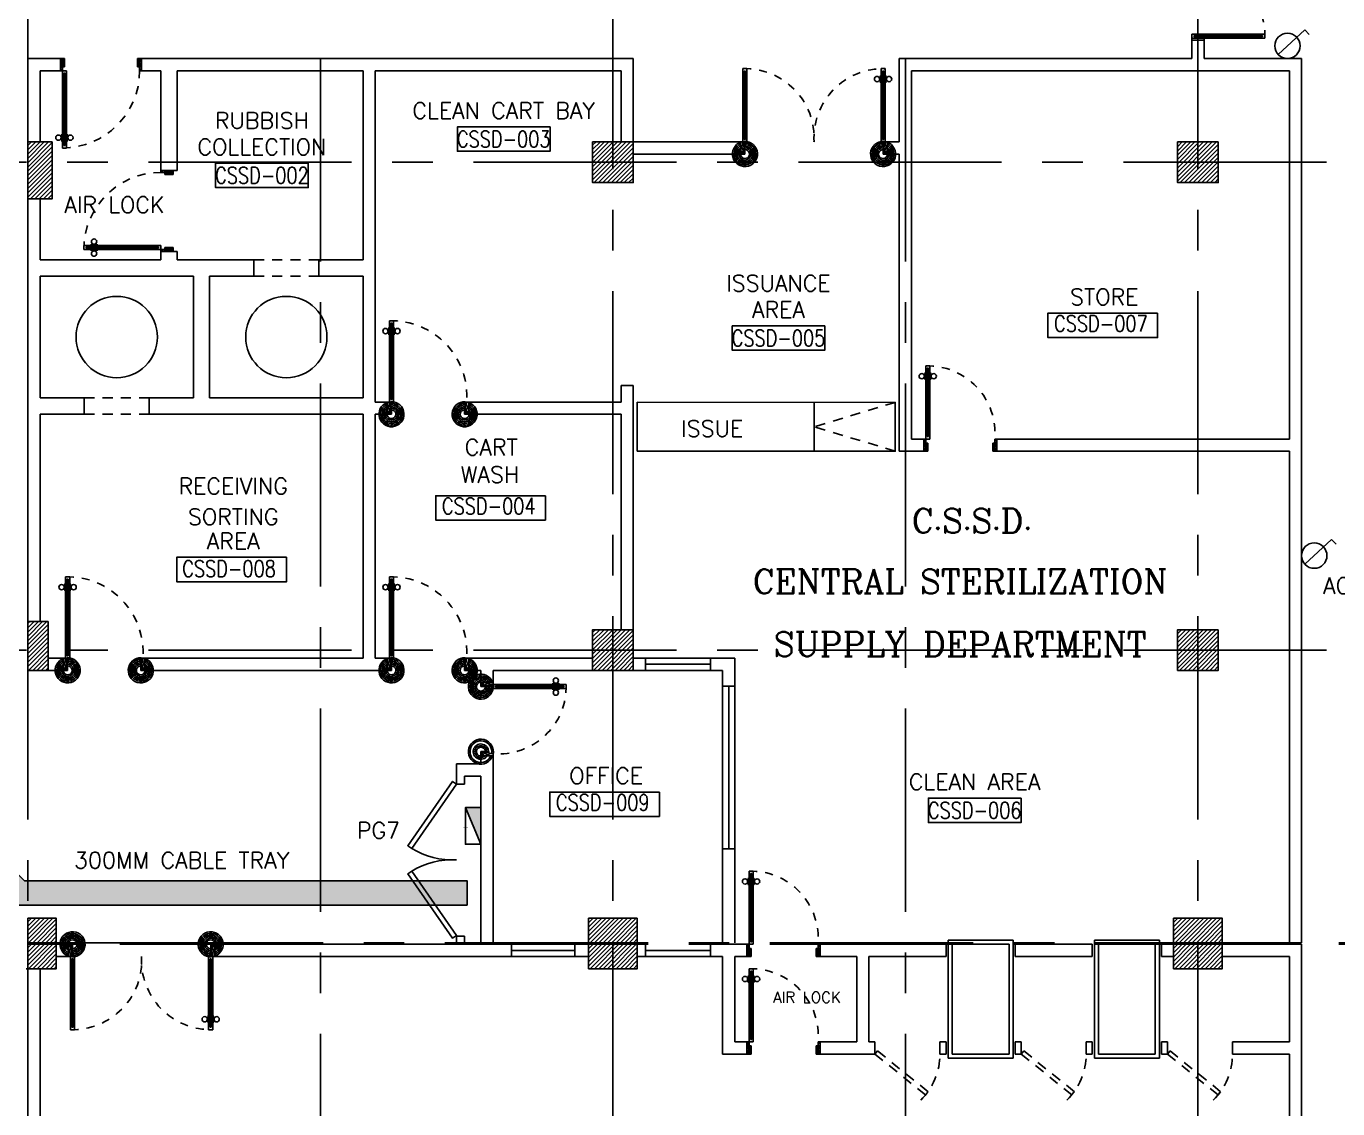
# Model space of a CAD drawing. Extents: x 417866.9 to 417960.2, y 43448 to 43538.2.
# Drawn here: x 417915.52 to 417931.66, y 43492.45 to 43505.77 of the extents above; entities that cross this region are included whole.
import ezdxf
from ezdxf.enums import TextEntityAlignment as Align

# ---------------------------------------------------------------- set-up
doc = ezdxf.new("R2010")
doc.units = 0
doc.header["$MEASUREMENT"] = 0
for name, pattern in [('CENTERX2', [4, 2.5, -0.5, 0.5, -0.5]), ('HIDDEN', [0.375, 0.25, -0.125]), ('HIDDEN2', [0.1875, 0.125, -0.0625])]:
    doc.linetypes.add(name, pattern=pattern)
doc.layers.get('0').update_dxf_attribs({"color": 11, "linetype": 'CONTINUOUS'})
for name, color, linetype in [('AXES', 11, 'CENTERX2'), ('COL', 11, 'CONTINUOUS'), ('COUNTER', 11, 'CONTINUOUS'), ('DIM', 11, 'CONTINUOUS'), ('DOOR', 11, 'CONTINUOUS'), ('E-HLINE', 3, 'HIDDEN'), ('E-PANELBX', 3, 'CONTINUOUS'), ('E-SOCKETS', 4, 'CONTINUOUS'), ('E-TRAY', 2, 'CONTINUOUS'), ('E-WI', 6, 'CONTINUOUS'), ('EQ', 11, 'CONTINUOUS'), ('HAT', 11, 'CONTINUOUS'), ('HIDDEN', 11, 'HIDDEN2'), ('RM-BOX', 11, 'CONTINUOUS'), ('RM-NAME', 11, 'CONTINUOUS'), ('RM-NO', 11, 'CONTINUOUS'), ('SUNI-FUR', 11, 'CONTINUOUS'), ('WALL', 11, 'CONTINUOUS'), ('WIN', 11, 'CONTINUOUS')]:
    doc.layers.add(name, color=color, linetype=linetype)
doc.styles.add('ROMANC', font='romanc', dxfattribs={"height": 0.1})
doc.styles.add('ROMANS', font='ROMANS.shx', dxfattribs={"width": 0.6})
pattern_1 = [(45, (417476.511385, 43455.963322), (-0.0265165043, 0.0265165043), [])]

# ---------------------------------------------------------------- blocks, each defined once
blk = doc.blocks.new('RM1')
at = {"layer": 'RM-BOX'}
blk.add_lwpolyline([(570, -200), (-570, -200), (-570, -500), (570, -500)], close=True, dxfattribs=at)
at = {"layer": 'RM-NAME', "style": 'ROMANS'}
for tag, p in [('ROOMNAME1', (0, 324)), ('ROOMNAME2', (0, 0))]:
    blk.add_attdef(tag, text='', height=200, dxfattribs=at).set_placement(p, align=Align.MIDDLE)
at = {"layer": 'RM-NO', "style": 'ROMANS', "width": 0.8}
blk.add_attdef('ROOMNO', text='', height=200, dxfattribs=at).set_placement((0, -350), align=Align.MIDDLE)
blk = doc.blocks.new('COL50')
at = {"layer": 'COL'}
blk.add_lwpolyline([(-250, 250), (-250, -250), (250, -250), (250, 250)], close=True, dxfattribs=at)
blk = doc.blocks.new('*X91')
at = {"color": 0}
for p, q in [((227929, 41942), (228388, 42401)), ((227929, 41995), (228335, 42401)), ((227929, 42048), (228282, 42401)), ((227929, 42101), (228229, 42401)), ((227929, 42154), (228176, 42401)), ((227929, 42207), (228123, 42401)), ((227929, 42260), (228070, 42401)), ((227929, 42313), (228017, 42401)), ((227929, 42366), (227963, 42401)), ((227941, 41901), (228429, 42389)), ((227994, 41901), (228429, 42336)), ((228047, 41901), (228429, 42283)), ((228100, 41901), (228429, 42230)), ((228153, 41901), (228429, 42177)), ((228206, 41901), (228429, 42124)), ((228259, 41901), (228429, 42071)), ((228312, 41901), (228429, 42018)), ((228365, 41901), (228429, 41964)), ((228418, 41901), (228429, 41911))]:
    blk.add_line(p, q, dxfattribs=at)
blk = doc.blocks.new('*X90')
at = {"color": 0}
for p, q in [((227929, 47935), (228395, 48401)), ((227929, 47988), (228342, 48401)), ((227929, 48041), (228289, 48401)), ((227929, 48094), (228236, 48401)), ((227929, 48147), (228183, 48401)), ((227929, 48200), (228130, 48401)), ((227929, 48253), (228077, 48401)), ((227929, 48306), (228024, 48401)), ((227929, 48359), (227971, 48401)), ((227948, 47901), (228429, 48381)), ((228001, 47901), (228429, 48328)), ((228054, 47901), (228429, 48275)), ((228107, 47901), (228429, 48222)), ((228160, 47901), (228429, 48169)), ((228213, 47901), (228429, 48116)), ((228266, 47901), (228429, 48063)), ((228319, 47901), (228429, 48010)), ((228372, 47901), (228429, 47957))]:
    blk.add_line(p, q, dxfattribs=at)
blk = doc.blocks.new('*X89')
at = {"color": 0}
for p, q in [((235129, 41929), (235600, 42401)), ((235129, 41982), (235547, 42401)), ((235129, 42035), (235494, 42401)), ((235129, 42088), (235441, 42401)), ((235129, 42141), (235388, 42401)), ((235129, 42194), (235335, 42401)), ((235129, 42248), (235282, 42401)), ((235129, 42301), (235229, 42401)), ((235129, 42354), (235176, 42401)), ((235153, 41901), (235629, 42376)), ((235206, 41901), (235629, 42323)), ((235259, 41901), (235629, 42270)), ((235312, 41901), (235629, 42217)), ((235365, 41901), (235629, 42164)), ((235418, 41901), (235629, 42111)), ((235471, 41901), (235629, 42058)), ((235525, 41901), (235629, 42005)), ((235578, 41901), (235629, 41952))]:
    blk.add_line(p, q, dxfattribs=at)
blk = doc.blocks.new('*X88')
at = {"color": 0}
for p, q in [((235129, 47922), (235608, 48401)), ((235129, 47975), (235554, 48401)), ((235129, 48028), (235501, 48401)), ((235129, 48081), (235448, 48401)), ((235129, 48134), (235395, 48401)), ((235129, 48187), (235342, 48401)), ((235129, 48240), (235289, 48401)), ((235129, 48293), (235236, 48401)), ((235129, 48346), (235183, 48401)), ((235161, 47901), (235629, 48369)), ((235214, 47901), (235629, 48316)), ((235267, 47901), (235629, 48263)), ((235320, 47901), (235629, 48210)), ((235373, 47901), (235629, 48157)), ((235426, 47901), (235629, 48104)), ((235479, 47901), (235629, 48051)), ((235532, 47901), (235629, 47998)), ((235585, 47901), (235629, 47945))]:
    blk.add_line(p, q, dxfattribs=at)
blk = doc.blocks.new('A$C272A55A0')
at = {"layer": 'DOOR', "color": 0, "linetype": 'ByBlock'}
for p, q in [((0, 900), (0, 1050)), ((50, 1050), (0, 1050)), ((50, 950), (50, 1050)), ((1750, 950), (1750, 1050)), ((1750, 1050), (1800, 1050)), ((1800, 1050), (1800, 900)), ((0, 900), (25, 900)), ((25, 950), (50, 950)), ((25, 900), (25, 950)), ((75, 900), (25, 900)), ((25, 850), (25, 900)), ((42, 850), (25, 850)), ((58, 870), (42, 870)), ((42, 870), (42, 850)), ((58, 850), (58, 870)), ((75, 850), (58, 850)), ((75, 900), (75, 850)), ((1725, 900), (1775, 900)), ((1725, 900), (1725, 850)), ((1725, 850), (1742, 850)), ((1742, 870), (1758, 870)), ((1742, 850), (1742, 870)), ((1775, 950), (1750, 950)), ((1758, 870), (1758, 850)), ((1758, 850), (1775, 850)), ((1775, 900), (1775, 950)), ((1800, 900), (1775, 900)), ((1775, 850), (1775, 900)), ((1725, 173), (1718, 173)), ((1718, 173), (1718, 83)), ((1775, 173), (1782, 173)), ((1782, 173), (1782, 83)), ((25, 50), (42, 50)), ((25, 50), (25, 0)), ((25, 0), (75, 0)), ((75, 0), (25, 0)), ((42, 50), (42, 30)), ((42, 30), (58, 30)), ((58, 50), (75, 50)), ((58, 50), (58, 30)), ((75, 50), (75, 0)), ((1718, 160), (1709, 160)), ((1709, 95), (1709, 160)), ((1718, 95), (1709, 95)), ((1718, 95), (1718, 160)), ((1725, 83), (1718, 83)), ((1742, 50), (1725, 50)), ((1725, 50), (1725, 0)), ((1775, 0), (1725, 0)), ((1725, 0), (1775, 0)), ((1742, 50), (1742, 30)), ((1758, 30), (1742, 30)), ((1775, 50), (1758, 50)), ((1758, 50), (1758, 30)), ((1775, 83), (1782, 83)), ((1775, 50), (1775, 0)), ((1782, 160), (1791, 160)), ((1782, 95), (1782, 160)), ((1782, 95), (1791, 95)), ((1791, 95), (1791, 160))]:
    blk.add_line(p, q, dxfattribs=at)
at = {"layer": 'DOOR', "color": 9, "linetype": 'ByBlock'}
for p, q in [((50, 1050), (0, 1010)), ((50, 1050), (0, 937)), ((50, 1050), (37, 950)), ((1750, 1050), (1800, 1010)), ((1750, 1050), (1800, 937)), ((1750, 1050), (1763, 950))]:
    blk.add_line(p, q, dxfattribs=at)
at = {"layer": 'DOOR', "linetype": 'ByBlock'}
for p, q in [((25, 850), (25, 50)), ((42, 850), (42, 50)), ((58, 850), (58, 50)), ((75, 50), (75, 850)), ((1725, 50), (1725, 850)), ((1742, 850), (1742, 50)), ((1758, 850), (1758, 50)), ((1775, 850), (1775, 50))]:
    blk.add_line(p, q, dxfattribs=at)
at = {"layer": 'DOOR', "color": 0, "linetype": 'ByBlock'}
for centre in [(1676, 128), (1824, 128)]:
    blk.add_circle(centre, 32.4, dxfattribs=at)
at = {"layer": 'DOOR', "color": 9, "linetype": 'ByBlock'}
for centre, radius, start, end in [((50, 1050), 54.4, 203.2074, 270), ((50, 1050), 74.4, 227.7764, 270), ((50, 1050), 94.4, 238.0182, 270), ((50, 1050), 34.4, 180, 270), ((50, 1050), 14.4, 180, 270), ((1750, 1050), 14.4, 270, 0), ((1750, 1050), 34.4, 270, 0), ((1750, 1050), 54.4, 270, 336.7926), ((1750, 1050), 74.4, 270, 312.2236), ((1750, 1050), 94.4, 270, 301.9818), ((50, 1050), 114, 244.0838, 257.3774), ((50, 1050), 134, 248.1598, 259.28), ((50, 1050), 154, 251.1053, 256.2858), ((1750, 1050), 114, 282.6226, 295.9162), ((1750, 1050), 134, 280.72, 291.8402), ((1750, 1050), 154, 283.7142, 288.8947)]:
    blk.add_arc(centre, radius, start, end, dxfattribs=at)
at = {"layer": 'DOOR', "linetype": 'HIDDEN', "ltscale": 0.5}
for centre, start, end in [((50, 851), 268.3174, 3.2965), ((1750, 851), 176.7035, 271.6826)]:
    blk.add_arc(centre, 851, start, end, dxfattribs=at)
at = {"layer": 'WALL', "linetype": 'ByBlock'}
blk.add_line((1800, 900), (1800, 1050), dxfattribs=at)
blk = doc.blocks.new('DOOR90')
at = {"layer": 'DOOR', "color": 7, "linetype": 'ByBlock'}
for p, q in [((-150, 0), (0, 0)), ((-150, 0), (-150, -25)), ((0, -50), (-114, 0)), ((0, -50), (-40, 0)), ((0, -50), (0, 0)), ((-1000, -25), (-1050, -25)), ((-1050, -75), (-1050, -25)), ((-1050, -25), (-1050, -75)), ((-1000, -75), (-1050, -75)), ((-1000, -42), (-1020, -42)), ((-1020, -42), (-1020, -58)), ((-1000, -58), (-1020, -58)), ((-1000, -25), (-1000, -42)), ((-1000, -58), (-1000, -75)), ((-878, -18), (-968, -18)), ((-968, -25), (-968, -18)), ((-968, -75), (-968, -82)), ((-878, -82), (-968, -82)), ((-955, -9), (-890, -9)), ((-955, -18), (-955, -9)), ((-955, -18), (-890, -18)), ((-955, -82), (-890, -82)), ((-955, -82), (-955, -91)), ((-955, -91), (-890, -91)), ((-890, -18), (-890, -9)), ((-890, -82), (-890, -91)), ((-878, -25), (-878, -18)), ((-878, -75), (-878, -82)), ((-200, -25), (-150, -25)), ((-200, -42), (-200, -25)), ((-180, -42), (-200, -42)), ((-200, -58), (-180, -58)), ((-200, -75), (-200, -58)), ((-150, -75), (-200, -75)), ((-180, -58), (-180, -42)), ((-150, -25), (-100, -25)), ((-150, -75), (-150, -25)), ((-100, -25), (-100, -50)), ((0, -50), (-100, -37)), ((-100, -50), (0, -50)), ((-150, -875), (-100, -875)), ((-150, -900), (-150, -875)), ((-150, -900), (0, -900)), ((0, -900), (-150, -900)), ((0, -850), (-114, -900)), ((-100, -875), (-100, -850)), ((0, -850), (-100, -863)), ((-100, -850), (0, -850)), ((0, -850), (-40, -900)), ((0, -850), (0, -900))]:
    blk.add_line(p, q, dxfattribs=at)
at = {"layer": 'DOOR', "linetype": 'ByBlock'}
for p, q in [((-200, -25), (-1000, -25)), ((-200, -42), (-1000, -42)), ((-200, -58), (-1000, -58)), ((-1000, -75), (-200, -75))]:
    blk.add_line(p, q, dxfattribs=at)
at = {"layer": 'DOOR', "color": 7, "linetype": 'ByBlock'}
for centre in [(-923, 24), (-923, -124)]:
    blk.add_circle(centre, 32.4, dxfattribs=at)
for centre, radius, start, end in [((0, -50), 154, 161.1053, 166.2858), ((0, -50), 94.4, 148.0182, 180), ((0, -50), 134, 158.1598, 169.28), ((0, -50), 114, 154.0838, 167.3774), ((0, -50), 74.4, 137.7764, 180), ((0, -50), 54.4, 113.2074, 180), ((0, -50), 34.4, 90, 180), ((0, -50), 14.4, 90, 180), ((0, -850), 154, 193.7142, 198.8947), ((0, -850), 134, 190.72, 201.8402), ((0, -850), 94.4, 180, 211.9818), ((0, -850), 74.4, 180, 222.2236), ((0, -850), 54.4, 180, 246.7926), ((0, -850), 34.4, 180, 270), ((0, -850), 14.4, 180, 270)]:
    blk.add_arc(centre, radius, start, end, dxfattribs=at)
at = {"layer": 'DOOR', "linetype": 'HIDDEN', "ltscale": 0.5}
blk.add_arc((-222, -50), 828, 178.2701, 275.003, dxfattribs=at)
blk = doc.blocks.new('A$C24ED45A6')
at = {"layer": 'DOOR', "color": 0, "linetype": 'ByBlock'}
for p, q in [((925, 1100), (925, 1150)), ((925, 1150), (975, 1150)), ((975, 1150), (925, 1150)), ((975, 1100), (975, 1150)), ((909, 1055), (909, 990)), ((918, 1055), (909, 1055)), ((918, 990), (909, 990)), ((918, 978), (918, 1068)), ((925, 1068), (918, 1068)), ((918, 1055), (918, 990)), ((925, 978), (918, 978)), ((942, 1100), (925, 1100)), ((942, 1100), (942, 1120)), ((958, 1120), (942, 1120)), ((958, 1100), (958, 1120)), ((975, 1100), (958, 1100)), ((975, 1068), (982, 1068)), ((975, 978), (982, 978)), ((982, 978), (982, 1068)), ((982, 1055), (982, 990)), ((982, 1055), (991, 1055)), ((982, 990), (991, 990)), ((991, 1055), (991, 990)), ((925, 150), (925, 200)), ((925, 200), (942, 200)), ((942, 200), (942, 180)), ((942, 180), (958, 180)), ((958, 180), (958, 200)), ((958, 200), (975, 200)), ((975, 200), (975, 150)), ((0, 0), (0, 150)), ((0, 150), (25, 150)), ((50, 0), (0, 0)), ((25, 150), (25, 100)), ((25, 100), (50, 100)), ((50, 100), (50, 0)), ((925, 150), (975, 150)), ((975, 100), (950, 100)), ((950, 100), (950, 0)), ((1000, 150), (975, 150)), ((975, 150), (975, 100)), ((1000, 150), (1000, 0)), ((950, 0), (1000, 0))]:
    blk.add_line(p, q, dxfattribs=at)
at = {"layer": 'DOOR', "linetype": 'ByBlock'}
for p, q in [((925, 1100), (925, 200)), ((942, 200), (942, 1100)), ((958, 200), (958, 1100)), ((975, 200), (975, 1100))]:
    blk.add_line(p, q, dxfattribs=at)
at = {"layer": 'DOOR', "color": 9, "linetype": 'ByBlock'}
for p, q in [((50, 0), (0, 114)), ((50, 0), (0, 40)), ((50, 0), (37, 100)), ((950, 0), (1000, 114)), ((950, 0), (963, 100)), ((950, 0), (1000, 40))]:
    blk.add_line(p, q, dxfattribs=at)
at = {"layer": 'DOOR', "color": 0, "linetype": 'ByBlock'}
for centre in [(876, 1023), (1024, 1023)]:
    blk.add_circle(centre, 32.4, dxfattribs=at)
at = {"layer": 'DOOR', "linetype": 'HIDDEN', "ltscale": 0.5}
blk.add_arc((950, 222), 928, 88.456, 184.4816, dxfattribs=at)
at = {"layer": 'DOOR', "color": 9, "linetype": 'ByBlock'}
for centre, radius, start, end in [((50, 0), 154, 103.7142, 108.8947), ((50, 0), 134, 100.72, 111.8402), ((50, 0), 114, 102.6226, 115.9162), ((50, 0), 94.4, 90, 121.9818), ((50, 0), 74.4, 90, 132.2236), ((50, 0), 54.4, 90, 156.7926), ((50, 0), 34.4, 90, 180), ((50, 0), 14.4, 90, 180), ((950, 0), 94.4, 58.0182, 90), ((950, 0), 74.4, 47.7764, 90), ((950, 0), 54.4, 23.2074, 90), ((950, 0), 34.4, 0, 90), ((950, 0), 14.4, 0, 90), ((950, 0), 134, 68.1598, 79.28), ((950, 0), 114, 64.0838, 77.3774), ((950, 0), 154, 71.1053, 76.2858)]:
    blk.add_arc(centre, radius, start, end, dxfattribs=at)
at = {"layer": 'WALL'}
blk.add_line((1000, 0), (1000, 150), dxfattribs=at)
blk = doc.blocks.new('DOOR1000')
at = {"layer": 'DOOR', "color": 7, "linetype": 'ByBlock'}
for p, q in [((-150, 0), (0, 0)), ((-150, 0), (-150, -25)), ((0, -50), (-114, 0)), ((0, -50), (-40, 0)), ((0, -50), (0, 0)), ((-1100, -25), (-1100, -75)), ((-1100, -75), (-1100, -25)), ((-1050, -25), (-1100, -25)), ((-1050, -75), (-1100, -75)), ((-1070, -42), (-1070, -58)), ((-1050, -42), (-1070, -42)), ((-1050, -58), (-1070, -58)), ((-1050, -25), (-1050, -42)), ((-1050, -58), (-1050, -75)), ((-1018, -25), (-1018, -18)), ((-928, -18), (-1018, -18)), ((-1018, -75), (-1018, -82)), ((-928, -82), (-1018, -82)), ((-1005, -18), (-1005, -9)), ((-1005, -9), (-940, -9)), ((-1005, -18), (-940, -18)), ((-1005, -82), (-1005, -91)), ((-1005, -82), (-940, -82)), ((-1005, -91), (-940, -91)), ((-940, -18), (-940, -9)), ((-940, -82), (-940, -91)), ((-928, -25), (-928, -18)), ((-928, -75), (-928, -82)), ((-200, -25), (-150, -25)), ((-200, -42), (-200, -25)), ((-180, -42), (-200, -42)), ((-200, -58), (-180, -58)), ((-200, -75), (-200, -58)), ((-150, -75), (-200, -75)), ((-180, -58), (-180, -42)), ((-150, -25), (-100, -25)), ((-150, -75), (-150, -25)), ((-100, -25), (-100, -50)), ((0, -50), (-100, -37)), ((-100, -50), (0, -50)), ((0, -950), (-114, -1000)), ((-100, -975), (-100, -950)), ((0, -950), (-100, -963)), ((-100, -950), (0, -950)), ((0, -950), (-40, -1000)), ((0, -950), (0, -1000)), ((-150, -975), (-100, -975)), ((-150, -1000), (-150, -975)), ((-150, -1000), (0, -1000)), ((0, -1000), (-150, -1000))]:
    blk.add_line(p, q, dxfattribs=at)
at = {"layer": 'DOOR', "linetype": 'ByBlock'}
for p, q in [((-200, -25), (-1050, -25)), ((-200, -42), (-1050, -42)), ((-200, -58), (-1050, -58)), ((-1050, -75), (-200, -75))]:
    blk.add_line(p, q, dxfattribs=at)
at = {"layer": 'DOOR', "color": 7, "linetype": 'ByBlock'}
for centre in [(-973, 24), (-973, -124)]:
    blk.add_circle(centre, 32.4, dxfattribs=at)
for centre, radius, start, end in [((0, -50), 154, 161.1053, 166.2858), ((0, -50), 94.4, 148.0182, 180), ((0, -50), 134, 158.1598, 169.28), ((0, -50), 114, 154.0838, 167.3774), ((0, -50), 74.4, 137.7764, 180), ((0, -50), 54.4, 113.2074, 180), ((0, -50), 34.4, 90, 180), ((0, -50), 14.4, 90, 180), ((0, -950), 94.4, 180, 211.9818), ((0, -950), 74.4, 180, 222.2236), ((0, -950), 54.4, 180, 246.7926), ((0, -950), 34.4, 180, 270), ((0, -950), 14.4, 180, 270), ((0, -950), 154, 193.7142, 198.8947), ((0, -950), 134, 190.72, 201.8402)]:
    blk.add_arc(centre, radius, start, end, dxfattribs=at)
at = {"layer": 'DOOR', "linetype": 'HIDDEN', "ltscale": 0.5}
blk.add_arc((-150, -25), 950, 180, 270, dxfattribs=at)
blk = doc.blocks.new('fe-door')
at = {"layer": 'DOOR', "color": 0, "linetype": 'ByBlock'}
for p, q in [((-818, 1775), (-818, 1782)), ((-728, 1782), (-818, 1782)), ((-805, 1782), (-805, 1791)), ((-805, 1791), (-740, 1791)), ((-805, 1782), (-740, 1782)), ((-740, 1782), (-740, 1791)), ((-728, 1775), (-728, 1782)), ((150, 1800), (0, 1800)), ((0, 1800), (0, 1775)), ((150, 1775), (150, 1800)), ((-900, 1775), (-900, 1725)), ((-900, 1725), (-900, 1775)), ((-850, 1775), (-900, 1775)), ((-850, 1725), (-900, 1725)), ((-870, 1758), (-870, 1742)), ((-850, 1758), (-870, 1758)), ((-850, 1742), (-870, 1742)), ((-850, 1775), (-850, 1758)), ((-850, 1742), (-850, 1725)), ((-818, 1725), (-818, 1718)), ((-728, 1718), (-818, 1718)), ((-805, 1718), (-805, 1709)), ((-805, 1718), (-740, 1718)), ((-805, 1709), (-740, 1709)), ((-740, 1718), (-740, 1709)), ((-728, 1725), (-728, 1718)), ((-50, 1758), (-50, 1775)), ((-50, 1775), (0, 1775)), ((-30, 1758), (-50, 1758)), ((-50, 1725), (-50, 1742)), ((-50, 1742), (-30, 1742)), ((0, 1725), (-50, 1725)), ((-30, 1742), (-30, 1758)), ((0, 1725), (0, 1775)), ((0, 1775), (150, 1775)), ((0, 75), (0, 25)), ((0, 75), (50, 75)), ((0, 0), (0, 25)), ((0, 25), (50, 25)), ((150, 25), (0, 25)), ((0, 0), (150, 0)), ((30, 58), (30, 42)), ((50, 58), (30, 58)), ((30, 42), (50, 42)), ((50, 75), (50, 58)), ((50, 42), (50, 25)), ((150, 25), (150, 0)), ((850, 58), (850, 75)), ((850, 75), (900, 75)), ((850, 58), (870, 58)), ((850, 25), (850, 42)), ((850, 42), (870, 42)), ((850, 25), (900, 25)), ((870, 42), (870, 58)), ((900, 25), (900, 75)), ((900, 75), (900, 25))]:
    blk.add_line(p, q, dxfattribs=at)
at = {"layer": 'DOOR', "linetype": 'ByBlock'}
for p, q in [((-50, 1775), (-850, 1775)), ((-50, 1758), (-850, 1758)), ((-50, 1742), (-850, 1742)), ((-850, 1725), (-50, 1725)), ((850, 75), (50, 75)), ((50, 58), (850, 58)), ((50, 42), (850, 42)), ((50, 25), (850, 25))]:
    blk.add_line(p, q, dxfattribs=at)
at = {"layer": 'DOOR', "color": 0, "linetype": 'ByBlock'}
for centre in [(-773, 1824), (-773, 1676)]:
    blk.add_circle(centre, 32.4, dxfattribs=at)
at = {"layer": 'DOOR', "linetype": 'HIDDEN', "ltscale": 0.5}
for centre, start, end in [((-49, 1750), 178.3174, 273.2965), ((49, 50), 358.3174, 93.2965)]:
    blk.add_arc(centre, 851, start, end, dxfattribs=at)
at = {"layer": 'WALL'}
for p, q in [((0, 1800), (150, 1800)), ((0, 0), (150, 0))]:
    blk.add_line(p, q, dxfattribs=at)
at = {"layer": 'WALL', "linetype": 'ByBlock'}
blk.add_line((0, 1800), (150, 1800), dxfattribs=at)
blk = doc.blocks.new('E-PBX')
at = {"layer": 'E-PANELBX'}
h = blk.add_hatch(color=256, dxfattribs=at)
h.paths.add_polyline_path([(34, 190), (-225, 190), (34, 81)])
h.paths.add_polyline_path([(225, 190), (34, 190), (34, 81), (225, 0)])
blk.add_line((225, 0), (-225, 190), dxfattribs=at)
blk.add_lwpolyline([(-225, 190), (225, 190), (225, 0), (-225, 0)], close=True, dxfattribs=at)

msp = doc.modelspace()

# ---------------------------------------------------------------- hatches: boundary and pattern name
at = {"layer": 'HAT'}
h = msp.add_hatch(dxfattribs=at)
h.set_pattern_fill('ANGLE', color=256, style=0)
h.set_pattern_definition([(0, (0, 0), (0, 0.275), [0.2, -0.075]), (90, (0, 0), (-0.275, 2e-17), [0.2, -0.075])])
h.paths.add_polyline_path([(417922.3278, 43507.1193), (417915.3957, 43507.1193), (417915.1957, 43506.9193), (417915.1957, 43495.5569), (417915.4957, 43495.2569), (417920.9414, 43495.2569), (417920.9414, 43494.9569), (417905.0201, 43494.9569), (417904.7716, 43494.7083), (417904.7716, 43493.9249), (417904.1716, 43493.3249), (417898.5287, 43493.3249), (417898.5287, 43493.9249), (417903.923, 43493.9249), (417904.1716, 43494.1734), (417904.1716, 43494.9569), (417904.7716, 43495.5569), (417914.6471, 43495.5569), (417914.8957, 43495.8054), (417914.8957, 43507.0436), (417915.2714, 43507.4193), (417922.3278, 43507.4193)])
h = msp.add_hatch(dxfattribs=at)
h.set_pattern_fill('ANSI31', color=256, scale=0.3, style=0)
h.set_pattern_definition([(45, (417480.111385, 43455.963322), (-0.0265165043, 0.0265165043), [])])
h.paths.add_polyline_path([(417915.8366, 43504.3443), (417915.5366, 43504.3443), (417915.5366, 43504.0943), (417915.8366, 43504.0943)])
h.paths.add_polyline_path([(417915.8366, 43504.0943), (417915.5366, 43504.0943), (417915.5366, 43503.6443), (417915.8366, 43503.6443)])
h = msp.add_hatch(dxfattribs=at)
h.set_pattern_fill('ANSI31', color=256, scale=0.3, style=0)
h.set_pattern_definition([(45, (417522.421385, 43456.013322), (-0.0265165043, 0.0265165043), [])])
h.paths.add_polyline_path([(417915.7866, 43498.4443), (417915.5366, 43498.4443), (417915.5366, 43498.1443), (417915.7866, 43498.1443)])
h.paths.add_polyline_path([(417915.7866, 43498.1443), (417915.5366, 43498.1443), (417915.5366, 43497.8443), (417915.7866, 43497.8443)])
h = msp.add_hatch(dxfattribs=at)
h.set_pattern_fill('ANSI31', color=256, scale=0.3, style=0)
h.set_pattern_definition([(45, (417532.141385, 43455.963322), (-0.0265165043, 0.0265165043), [])])
h.paths.add_polyline_path([(417915.5366, 43494.4943), (417915.8866, 43494.4943), (417915.8866, 43494.7943), (417915.5366, 43494.7943)])
h = msp.add_hatch(dxfattribs=at)
h.set_pattern_fill('ANSI31', color=256, scale=0.3, style=0)
h.set_pattern_definition([(45, (417564.191385, 43455.963322), (-0.0265165043, 0.0265165043), [])])
h.paths.add_polyline_path([(417922.7366, 43494.4943), (417922.7366, 43494.7943), (417922.4366, 43494.7943), (417922.4366, 43494.4943)])
h.paths.add_polyline_path([(417923.0366, 43494.4943), (417923.0366, 43494.7943), (417922.7366, 43494.7943), (417922.7366, 43494.4943)])
h = msp.add_hatch(dxfattribs=at)
h.set_pattern_fill('ANSI31', color=256, scale=0.3, style=0)
h.set_pattern_definition(pattern_1)
h.paths.add_polyline_path([(417929.9366, 43494.4943), (417929.9366, 43494.7943), (417930.2366, 43494.7943), (417930.2366, 43494.4943)])
h.paths.add_polyline_path([(417929.6366, 43494.4943), (417929.6366, 43494.7943), (417929.9366, 43494.7943), (417929.9366, 43494.4943)])
h = msp.add_hatch(dxfattribs=at)
h.set_pattern_fill('ANSI31', color=256, scale=0.3, style=0)
h.set_pattern_definition([(45, (417532.141385, 43455.643322), (-0.0265165043, 0.0265165043), [])])
h.paths.add_polyline_path([(417915.5366, 43494.1743), (417915.8866, 43494.1743), (417915.8866, 43494.4743), (417915.5366, 43494.4743)])
h = msp.add_hatch(dxfattribs=at)
h.set_pattern_fill('ANSI31', color=256, scale=0.3, style=0)
h.set_pattern_definition([(45, (417564.191385, 43455.643322), (-0.0265165043, 0.0265165043), [])])
h.paths.add_polyline_path([(417922.7366, 43494.1743), (417922.7366, 43494.4743), (417922.4366, 43494.4743), (417922.4366, 43494.1743)])
h.paths.add_polyline_path([(417923.0366, 43494.1743), (417923.0366, 43494.4743), (417922.7366, 43494.4743), (417922.7366, 43494.1743)])
h = msp.add_hatch(dxfattribs=at)
h.set_pattern_fill('ANSI31', color=256, scale=0.3, style=0)
h.set_pattern_definition(pattern_1)
h.paths.add_polyline_path([(417929.9366, 43494.1743), (417929.9366, 43494.4743), (417930.2366, 43494.4743), (417930.2366, 43494.1743)])
h.paths.add_polyline_path([(417929.6366, 43494.1743), (417929.6366, 43494.4743), (417929.9366, 43494.4743), (417929.9366, 43494.1743)])

# ---------------------------------------------------------------- linework, layer by layer
at = {"layer": 'AXES'}
for p, q in [((417922.7366, 43460.01), (417922.7366, 43537.5491)), ((417929.9366, 43460.01), (417929.9366, 43537.5491)), ((417915.5366, 43460.01), (417915.5366, 43537.1991)), ((417919.1366, 43466.8743), (417919.1366, 43525.6943)), ((417926.3366, 43466.8743), (417926.3366, 43525.6943)), ((417959.5194, 43504.0943), (417889.6966, 43504.0943)), ((417959.5194, 43498.0943), (417889.6966, 43498.0943)), ((417959.1694, 43494.4943), (417889.6966, 43494.4943)), ((417959.1694, 43494.4743), (417889.6966, 43494.4743))]:
    msp.add_line(p, q, dxfattribs=at)
at = {"layer": 'COL'}
for p, q in [((417917.1741, 43505.2193), (417917.1741, 43503.9944)), ((417917.3741, 43505.2193), (417917.3741, 43503.9944)), ((417917.1741, 43503.9944), (417917.3741, 43503.9944)), ((417917.1741, 43502.9943), (417917.3741, 43502.9943)), ((417917.1741, 43502.9943), (417917.1741, 43502.8943)), ((417917.3741, 43502.9943), (417917.3741, 43502.8943)), ((417915.6866, 43502.8943), (417917.1741, 43502.8943)), ((417917.3741, 43502.8943), (417918.3179, 43502.8943)), ((417918.3179, 43502.8943), (417918.3179, 43502.6943)), ((417919.1179, 43502.8943), (417919.1179, 43502.6943)), ((417919.1179, 43502.8943), (417919.6616, 43502.8943)), ((417915.6866, 43502.6943), (417917.5741, 43502.6943)), ((417917.5741, 43502.6943), (417917.5741, 43501.1943)), ((417917.7741, 43502.6943), (417918.3179, 43502.6943)), ((417917.7741, 43502.6943), (417917.7741, 43501.1943)), ((417919.1179, 43502.6943), (417919.6616, 43502.6943)), ((417915.6866, 43501.1943), (417916.2304, 43501.1943)), ((417916.2304, 43501.1943), (417916.2304, 43500.9943)), ((417917.0304, 43501.1943), (417917.5741, 43501.1943)), ((417917.0304, 43501.1943), (417917.0304, 43500.9943)), ((417917.7741, 43501.1943), (417919.6616, 43501.1943)), ((417915.6866, 43500.9943), (417916.2304, 43500.9943)), ((417917.0304, 43500.9943), (417919.6616, 43500.9943))]:
    msp.add_line(p, q, dxfattribs=at)
for points in [[(417915.8366, 43504.3443), (417915.8366, 43503.6443), (417915.5366, 43503.6443), (417915.5366, 43504.3443)], [(417915.7866, 43498.4443), (417915.7866, 43497.8443), (417915.5366, 43497.8443), (417915.5366, 43498.4443)], [(417915.5366, 43494.7943), (417915.5366, 43494.4943), (417915.8866, 43494.4943), (417915.8866, 43494.7943)], [(417923.0366, 43494.7943), (417922.4366, 43494.7943), (417922.4366, 43494.4943), (417923.0366, 43494.4943)], [(417929.6366, 43494.7943), (417930.2366, 43494.7943), (417930.2366, 43494.4943), (417929.6366, 43494.4943)], [(417915.5366, 43494.4743), (417915.5366, 43494.1743), (417915.8866, 43494.1743), (417915.8866, 43494.4743)], [(417923.0366, 43494.4743), (417922.4366, 43494.4743), (417922.4366, 43494.1743), (417923.0366, 43494.1743)], [(417929.6366, 43494.4743), (417930.2366, 43494.4743), (417930.2366, 43494.1743), (417929.6366, 43494.1743)]]:
    msp.add_lwpolyline(points, close=True, dxfattribs=at)
at = {"layer": 'COUNTER'}
msp.add_line((417925.2116, 43501.1402), (417925.2116, 43500.5402), dxfattribs=at)
at = {"layer": 'COUNTER', "linetype": 'HIDDEN2'}
for p in [(417926.2116, 43501.1402), (417926.2116, 43500.5402)]:
    msp.add_line(p, (417925.2116, 43500.8402), dxfattribs=at)
at = {"layer": 'COUNTER'}
msp.add_lwpolyline([(417923.0366, 43500.5417), (417926.2116, 43500.5402), (417926.2116, 43501.1402), (417923.0366, 43501.1417)], close=True, dxfattribs=at)
at = {"layer": 'DOOR', "color": 0}
msp.add_line((417915.5366, 43494.1743), (417915.5166, 43494.1743), dxfattribs=at)
at = {"layer": 'DOOR'}
for p, q in [((417925.993, 43493.1633), (417925.9616, 43493.1243)), ((417927.793, 43493.1633), (417927.7616, 43493.1243)), ((417929.593, 43493.1633), (417929.5616, 43493.1243))]:
    msp.add_line(p, q, dxfattribs=at)
at = {"layer": 'DOOR', "linetype": 'HIDDEN2'}
for p, q in [((417925.9616, 43493.1243), (417926.5845, 43492.6223)), ((417926.6159, 43492.6613), (417925.993, 43493.1633)), ((417927.7616, 43493.1243), (417928.3845, 43492.6223)), ((417928.4159, 43492.6613), (417927.793, 43493.1633)), ((417929.5616, 43493.1243), (417930.1845, 43492.6223)), ((417930.2159, 43492.6613), (417929.593, 43493.1633)), ((417926.5845, 43492.6223), (417926.6159, 43492.6613)), ((417928.3845, 43492.6223), (417928.4159, 43492.6613)), ((417930.1845, 43492.6223), (417930.2159, 43492.6613))]:
    msp.add_line(p, q, dxfattribs=at)
for centre in [(417925.9616, 43493.1243), (417927.7616, 43493.1243), (417929.5616, 43493.1243)]:
    msp.add_arc(centre, 0.8, 314.716, 0.00036, dxfattribs=at)
at = {"layer": 'E-SOCKETS'}
for p, q in [((417930.924, 43505.4191), (417931.2518, 43505.7243)), ((417931.2518, 43505.7243), (417931.3063, 43505.6658)), ((417931.2535, 43499.1487), (417931.5814, 43499.4539)), ((417931.5814, 43499.4539), (417931.6358, 43499.3954))]:
    msp.add_line(p, q, dxfattribs=at)
for centre in [(417931.0384, 43505.5256), (417931.3679, 43499.2552)]:
    msp.add_circle(centre, 0.1562, dxfattribs=at)
at = {"layer": 'E-TRAY', "color": 4}
msp.add_lwpolyline([(417922.3278, 43507.1193), (417915.3957, 43507.1193), (417915.1957, 43506.9193), (417915.1957, 43495.5569), (417915.4957, 43495.2569), (417920.9414, 43495.2569), (417920.9414, 43494.9569), (417905.0201, 43494.9569), (417904.7716, 43494.7083), (417904.7716, 43493.9249), (417904.1716, 43493.3249), (417898.5287, 43493.3249), (417898.5287, 43493.9249), (417903.923, 43493.9249), (417904.1716, 43494.1734), (417904.1716, 43494.9569), (417904.7716, 43495.5569), (417914.6471, 43495.5569), (417914.8957, 43495.8054), (417914.8957, 43507.0436), (417915.2714, 43507.4193), (417922.3278, 43507.4193), (417922.3278, 43507.1193)], dxfattribs=at)
at = {"layer": 'E-WI', "color": 4}
msp.add_lwpolyline([(417920.9195, 43495.9219, 0, 0.1162, 0), (417920.6874, 43495.9119, 0, 0, 0), (417920.211, 43495.908, 0, 0, 0)], format="xyseb", dxfattribs=at)
at = {"layer": 'EQ'}
for p, q in [((417927.6616, 43494.5243), (417926.8616, 43494.5243)), ((417926.8616, 43493.0743), (417926.8616, 43494.5243)), ((417927.6116, 43494.4743), (417926.9116, 43494.4743)), ((417926.9116, 43493.1243), (417926.9116, 43494.4743)), ((417927.6116, 43493.1243), (417927.6116, 43494.4743)), ((417927.6616, 43493.0743), (417927.6616, 43494.5243)), ((417928.6616, 43493.0743), (417928.6616, 43494.5243)), ((417928.6616, 43494.5243), (417929.4616, 43494.5243)), ((417928.7116, 43493.1243), (417928.7116, 43494.4743)), ((417928.7116, 43494.4743), (417929.4116, 43494.4743)), ((417929.4116, 43493.1243), (417929.4116, 43494.4743)), ((417929.4616, 43493.0743), (417929.4616, 43494.5243)), ((417926.9116, 43493.1243), (417927.6116, 43493.1243)), ((417928.7116, 43493.1243), (417929.4116, 43493.1243)), ((417926.8616, 43493.0743), (417927.6616, 43493.0743)), ((417928.6616, 43493.0743), (417929.4616, 43493.0743))]:
    msp.add_line(p, q, dxfattribs=at)
at = {"layer": 'HIDDEN'}
msp.add_line((417915.5366, 43500.7088), (417915.5366, 43500.7088), dxfattribs=at)
at = {"layer": 'RM-BOX'}
for points in [[(417929.4393, 43502.238), (417928.0895, 43502.238), (417928.0895, 43501.938), (417929.4393, 43501.938)], [(417921.9061, 43499.9921), (417920.5563, 43499.9921), (417920.5563, 43499.6921), (417921.9061, 43499.6921)], [(417918.7197, 43499.2345), (417917.3699, 43499.2345), (417917.3699, 43498.9345), (417918.7197, 43498.9345)], [(417923.309, 43496.3473), (417921.9592, 43496.3473), (417921.9592, 43496.0473), (417923.309, 43496.0473)]]:
    msp.add_lwpolyline(points, close=True, dxfattribs=at)
at = {"layer": 'SUNI-FUR', "linetype": 'HIDDEN2'}
for p, q in [((417918.3179, 43502.8943), (417919.1179, 43502.8943)), ((417918.3179, 43502.6943), (417919.1179, 43502.6943)), ((417916.2304, 43501.1943), (417917.0304, 43501.1943)), ((417916.2304, 43500.9943), (417917.0304, 43500.9943))]:
    msp.add_line(p, q, dxfattribs=at)
at = {"layer": 'SUNI-FUR'}
for centre in [(417916.6304, 43501.9443), (417918.7179, 43501.9443)]:
    msp.add_circle(centre, 0.5, dxfattribs=at)
at = {"layer": 'WALL'}
for p, q in [((417929.8616, 43505.3693), (417929.8616, 43505.5943)), ((417930.0116, 43505.5943), (417929.8616, 43505.5943)), ((417930.0116, 43505.3693), (417930.0116, 43505.5943)), ((417915.5366, 43505.3693), (417915.9366, 43505.3693)), ((417915.5366, 43504.3443), (417915.5366, 43505.3693)), ((417915.9366, 43505.2193), (417915.9366, 43505.3693)), ((417916.9366, 43505.3693), (417922.9866, 43505.3693)), ((417916.9366, 43505.2193), (417916.9366, 43505.3693)), ((417922.9866, 43505.3693), (417922.9866, 43504.3443)), ((417926.2616, 43505.3693), (417929.8616, 43505.3693)), ((417926.2616, 43505.3693), (417926.2616, 43504.3443)), ((417930.0116, 43505.3693), (417931.2116, 43505.3693)), ((417931.2116, 43494.4943), (417931.2116, 43505.3693)), ((417915.6866, 43505.2193), (417915.9366, 43505.2193)), ((417915.6866, 43504.3443), (417915.6866, 43505.2193)), ((417916.9366, 43505.2193), (417917.1741, 43505.2193)), ((417917.3741, 43505.2193), (417919.6616, 43505.2193)), ((417919.6616, 43505.2193), (417919.6616, 43502.8943)), ((417919.8116, 43505.2193), (417922.8366, 43505.2193)), ((417919.8116, 43505.2193), (417919.8116, 43501.1443)), ((417922.8366, 43505.2193), (417922.8366, 43504.3443)), ((417926.4116, 43505.2193), (417931.0616, 43505.2193)), ((417926.4116, 43505.2193), (417926.4116, 43500.6893)), ((417931.0616, 43500.6893), (417931.0616, 43505.2193)), ((417922.9866, 43504.3443), (417924.3116, 43504.3443)), ((417924.3116, 43504.3443), (417924.3116, 43504.1943)), ((417926.1116, 43504.3443), (417926.1116, 43504.1943)), ((417926.1116, 43504.3443), (417926.2616, 43504.3443)), ((417922.9866, 43504.1943), (417924.3116, 43504.1943)), ((417926.1116, 43504.1943), (417926.2616, 43504.1943)), ((417926.2616, 43504.1943), (417926.2616, 43500.5393)), ((417915.5366, 43503.8443), (417915.5366, 43500.7088)), ((417915.5366, 43503.6443), (417915.5366, 43498.4443)), ((417915.6866, 43503.6443), (417915.6866, 43502.8943)), ((417915.6866, 43502.6943), (417915.6866, 43501.1943)), ((417919.6616, 43502.6943), (417919.6616, 43501.1943)), ((417922.8366, 43501.1443), (417922.8366, 43501.3493)), ((417922.8366, 43501.3493), (417922.9866, 43501.3493)), ((417922.9866, 43501.3493), (417922.8366, 43501.3493)), ((417922.9866, 43501.3493), (417922.8366, 43501.3493)), ((417922.9866, 43498.3443), (417922.9866, 43501.3493)), ((417919.8116, 43501.1443), (417919.9616, 43501.1443)), ((417920.9616, 43500.9943), (417920.9616, 43501.1443)), ((417920.9616, 43501.1443), (417922.8366, 43501.1443)), ((417920.9616, 43500.9943), (417920.9616, 43501.1443)), ((417920.9616, 43500.9943), (417920.9616, 43501.1443)), ((417915.6866, 43500.9943), (417915.6866, 43498.4443)), ((417919.6616, 43500.9943), (417919.6616, 43497.9943)), ((417919.8116, 43500.9943), (417919.8116, 43497.9943)), ((417919.8116, 43500.9943), (417919.9616, 43500.9943)), ((417920.9616, 43500.9943), (417922.8366, 43500.9943)), ((417922.8366, 43498.3443), (417922.8366, 43500.9943)), ((417915.5366, 43500.7088), (417915.5366, 43499.7193)), ((417926.4116, 43500.6893), (417926.5613, 43500.6893)), ((417926.5613, 43500.5393), (417926.5613, 43500.6893)), ((417926.5613, 43500.6893), (417926.5613, 43500.5393)), ((417927.4613, 43500.5393), (417927.4613, 43500.6893)), ((417927.4613, 43500.6893), (417931.0616, 43500.6893)), ((417927.4613, 43500.6893), (417927.4613, 43500.5393)), ((417926.2616, 43500.5393), (417926.5613, 43500.5393)), ((417927.4613, 43500.5393), (417931.0616, 43500.5393)), ((417931.0616, 43494.4943), (417931.0616, 43500.5393)), ((417915.9762, 43497.9943), (417915.7866, 43497.9943)), ((417915.9762, 43497.8443), (417915.9762, 43497.9943)), ((417919.6616, 43497.9943), (417916.9762, 43497.9943)), ((417916.9762, 43497.8443), (417916.9762, 43497.9943)), ((417919.8116, 43497.9943), (417919.9616, 43497.9943)), ((417919.9616, 43497.8443), (417919.9616, 43497.9943)), ((417920.9616, 43497.8443), (417920.9616, 43497.9943)), ((417920.9616, 43497.8443), (417920.9616, 43497.9943)), ((417920.9616, 43497.9943), (417922.4866, 43497.9943)), ((417923.1366, 43497.9943), (417922.9866, 43497.9943)), ((417923.1366, 43497.8443), (417923.1366, 43497.9943)), ((417924.2366, 43497.9943), (417923.9366, 43497.9943)), ((417923.9366, 43497.8443), (417923.9366, 43497.9943)), ((417924.2366, 43497.9943), (417924.2366, 43497.6491)), ((417915.9762, 43497.8443), (417915.5366, 43497.8443)), ((417919.6616, 43497.8443), (417916.9762, 43497.8443)), ((417919.6616, 43497.8443), (417919.9616, 43497.8443)), ((417920.9616, 43497.8443), (417921.1116, 43497.8443)), ((417921.1116, 43497.8443), (417921.1116, 43497.6943)), ((417921.2616, 43497.8443), (417921.2616, 43497.6943)), ((417921.2616, 43497.8443), (417921.2616, 43497.6943)), ((417921.2616, 43497.8443), (417923.1366, 43497.8443)), ((417923.9366, 43497.8443), (417924.0866, 43497.8443)), ((417924.0866, 43497.8443), (417924.0866, 43497.6491)), ((417921.2616, 43497.6943), (417921.1116, 43497.6943)), ((417921.1116, 43497.6943), (417921.2616, 43497.6943)), ((417921.2616, 43497.6943), (417921.1116, 43497.6943)), ((417921.1116, 43497.6943), (417921.2616, 43497.6943)), ((417921.1116, 43497.6943), (417921.2616, 43497.6943)), ((417924.2366, 43497.6491), (417924.0866, 43497.6491)), ((417921.1116, 43496.6943), (417920.8116, 43496.6943)), ((417920.8116, 43496.6943), (417920.8116, 43496.5443)), ((417921.1116, 43496.7943), (417921.2616, 43496.7943)), ((417921.1116, 43496.7943), (417921.2616, 43496.7943)), ((417921.2616, 43496.7943), (417921.1116, 43496.7943)), ((417921.1116, 43496.7943), (417921.2616, 43496.7943)), ((417921.1116, 43496.7943), (417921.2616, 43496.7943)), ((417921.1116, 43496.7943), (417921.1116, 43496.6943)), ((417921.2616, 43496.7943), (417921.2616, 43494.4943)), ((417920.8116, 43496.5443), (417920.8116, 43496.4443)), ((417920.9116, 43496.5443), (417921.1116, 43496.5443)), ((417920.9116, 43496.5443), (417920.9116, 43496.4443)), ((417921.1116, 43496.5443), (417921.1116, 43494.4943)), ((417920.8116, 43496.4443), (417920.9116, 43496.4443)), ((417924.0866, 43495.6491), (417924.0866, 43494.4943)), ((417924.2366, 43495.6491), (417924.0866, 43495.6491)), ((417924.2366, 43495.6491), (417924.2366, 43494.4943)), ((417920.8116, 43494.5743), (417920.9116, 43494.5743)), ((417920.8116, 43494.5743), (417920.8116, 43494.4743)), ((417920.9116, 43494.5743), (417920.9116, 43494.4743)), ((417915.7866, 43494.4943), (417916.6991, 43494.4943)), ((417916.0366, 43494.4743), (417916.0366, 43494.3243)), ((417917.8366, 43494.4743), (417917.8366, 43494.3243)), ((417917.8366, 43494.4743), (417917.8366, 43494.3243)), ((417917.8366, 43494.4743), (417920.8116, 43494.4743)), ((417920.9116, 43494.4743), (417921.4868, 43494.4743)), ((417921.4868, 43494.3243), (417921.4868, 43494.4743)), ((417922.2694, 43494.3243), (417922.2694, 43494.4743)), ((417923.1366, 43494.3243), (417923.1366, 43494.4743)), ((417923.9366, 43494.3243), (417923.9366, 43494.4743)), ((417923.9366, 43494.4743), (417924.3866, 43494.4743)), ((417924.3866, 43494.4743), (417924.3866, 43494.3243)), ((417924.3866, 43494.3243), (417924.3866, 43494.4743)), ((417924.3866, 43494.4743), (417924.3866, 43494.3243)), ((417925.2866, 43494.4743), (417926.8366, 43494.4743)), ((417925.2866, 43494.3243), (417925.2866, 43494.4743)), ((417925.2866, 43494.3243), (417925.2866, 43494.4743)), ((417925.2866, 43494.4743), (417925.2866, 43494.3243)), ((417926.8366, 43494.3243), (417926.8366, 43494.4743)), ((417928.6366, 43494.4743), (417927.6866, 43494.4743)), ((417927.6866, 43494.3243), (417927.6866, 43494.4743)), ((417928.6366, 43494.3243), (417928.6366, 43494.4743)), ((417929.4866, 43494.3243), (417929.4866, 43494.4743)), ((417930.2366, 43494.4743), (417931.1866, 43494.4743)), ((417931.2116, 43494.4943), (417931.0616, 43494.4943)), ((417931.0616, 43494.4743), (417931.2116, 43494.4743)), ((417931.2116, 43488.7243), (417931.2116, 43494.4743)), ((417915.8866, 43494.3243), (417916.0366, 43494.3243)), ((417917.8366, 43494.3243), (417921.4868, 43494.3243)), ((417922.2694, 43494.3243), (417922.4366, 43494.3243)), ((417923.0366, 43494.3243), (417923.1366, 43494.3243)), ((417923.9366, 43494.3243), (417924.0866, 43494.3243)), ((417924.0866, 43494.3243), (417924.0866, 43493.1243)), ((417924.2366, 43494.3243), (417924.2366, 43493.2743)), ((417924.2366, 43494.3243), (417924.3866, 43494.3243)), ((417925.7366, 43494.3243), (417925.2866, 43494.3243)), ((417925.7366, 43494.3243), (417925.7366, 43493.2743)), ((417925.8866, 43494.3243), (417925.8866, 43493.2743)), ((417925.8866, 43494.3243), (417926.8366, 43494.3243)), ((417926.4116, 43494.3243), (417926.8366, 43494.3243)), ((417928.6366, 43494.3243), (417927.6866, 43494.3243)), ((417929.4866, 43494.3243), (417929.6366, 43494.3243)), ((417930.2366, 43494.3243), (417931.0616, 43494.3243)), ((417931.0616, 43493.2743), (417931.0616, 43494.3243)), ((417915.5366, 43488.7243), (417915.5366, 43494.1743)), ((417915.6866, 43488.8243), (417915.6866, 43494.1743)), ((417924.3866, 43493.1243), (417924.0866, 43493.1243)), ((417924.3866, 43493.2743), (417924.2366, 43493.2743)), ((417924.3866, 43493.2743), (417924.3866, 43493.1243)), ((417924.3866, 43493.1243), (417924.3866, 43493.2743)), ((417924.3866, 43493.2743), (417924.3866, 43493.1243)), ((417925.2866, 43493.1243), (417925.2866, 43493.2743)), ((417925.2866, 43493.1243), (417925.2866, 43493.2743)), ((417925.2866, 43493.2743), (417925.2866, 43493.1243)), ((417925.2866, 43493.2743), (417925.7366, 43493.2743)), ((417925.2866, 43493.1243), (417925.9616, 43493.1243)), ((417925.9616, 43493.2743), (417925.8866, 43493.2743)), ((417925.9616, 43493.2743), (417925.9616, 43493.1243)), ((417926.7616, 43493.2743), (417926.7616, 43493.1243)), ((417926.7616, 43493.2743), (417926.8366, 43493.2743)), ((417926.7616, 43493.1243), (417926.8366, 43493.1243)), ((417926.8366, 43493.1243), (417926.8366, 43493.2743)), ((417927.6866, 43493.1243), (417927.6866, 43493.2743)), ((417927.7616, 43493.2743), (417927.6866, 43493.2743)), ((417927.7616, 43493.1243), (417927.6866, 43493.1243)), ((417927.7616, 43493.2743), (417927.7616, 43493.1243)), ((417928.6366, 43493.2743), (417928.5616, 43493.2743)), ((417928.5616, 43493.2743), (417928.5616, 43493.1243)), ((417928.6366, 43493.1243), (417928.5616, 43493.1243)), ((417928.6366, 43493.2743), (417928.6366, 43493.1243)), ((417929.4866, 43493.2743), (417929.5616, 43493.2743)), ((417929.4866, 43493.2743), (417929.4866, 43493.1243)), ((417929.4866, 43493.1243), (417929.5616, 43493.1243)), ((417929.5616, 43493.2743), (417929.5616, 43493.1243)), ((417931.0616, 43493.2743), (417930.3616, 43493.2743)), ((417930.3616, 43493.2743), (417930.3616, 43493.1243)), ((417931.0616, 43493.1243), (417930.3616, 43493.1243)), ((417931.0616, 43488.7243), (417931.0616, 43493.1243))]:
    msp.add_line(p, q, dxfattribs=at)
for points in [[(417920.8116, 43496.4443), (417920.7633, 43496.478), (417920.2123, 43495.6873), (417920.2606, 43495.6536)], [(417920.8116, 43494.583), (417920.7633, 43494.5493), (417920.2123, 43495.34), (417920.2606, 43495.3737)]]:
    msp.add_lwpolyline(points, close=True, dxfattribs=at)
for centre, start, end in [((417920.7633, 43496.478), 238.62591, 272.86757), ((417920.7633, 43494.5493), 87.13243, 121.37409)]:
    msp.add_arc(centre, 0.9656, start, end, dxfattribs=at)
at = {"layer": 'WIN'}
for p, q in [((417923.9366, 43497.9943), (417923.1366, 43497.9943)), ((417923.9366, 43497.9193), (417923.1366, 43497.9193)), ((417923.9366, 43497.8443), (417923.1366, 43497.8443)), ((417924.0866, 43497.6491), (417924.0866, 43495.6491)), ((417924.1616, 43497.6491), (417924.1616, 43495.6491)), ((417924.2366, 43497.6491), (417924.2366, 43495.6491)), ((417922.2694, 43494.3993), (417921.4868, 43494.3993)), ((417922.2694, 43494.3243), (417921.4868, 43494.3243)), ((417923.9366, 43494.3993), (417923.1366, 43494.3993)), ((417923.9366, 43494.3243), (417923.1366, 43494.3243))]:
    msp.add_line(p, q, dxfattribs=at)

# ---------------------------------------------------------------- block references
at = {"layer": 'COL', "xscale": -0.001000000047497451, "yscale": 0.0009999999892897904, "zscale": 0.001}
for p in [(417922.7366, 43504.0943), (417929.9366, 43504.0943), (417922.7366, 43498.0943), (417929.9366, 43498.0943)]:
    msp.add_blockref('COL50', p, dxfattribs=at)
at = {"layer": 'DIM', "xscale": 0.001000000047497451, "yscale": 0.0009999999892897904, "zscale": 0.001}
msp.add_blockref('fe-door', (417929.8616, 43505.5943), dxfattribs=at)
at = {"layer": 'DOOR', "yscale": 0.0009999999892897904, "zscale": 0.001}
for p, xscale, rotation in [((417915.9366, 43505.3693), 0.0009999999892897904, 90), ((417917.3241, 43502.9943), -0.0009999999892897904, 180)]:
    msp.add_blockref('DOOR1000', p, dxfattribs=dict(at, xscale=xscale, rotation=rotation))
at = {"layer": 'DOOR', "color": 0, "yscale": 0.0009999999892897904, "zscale": 0.001}
for name, p, xscale, rotation in [('A$C272A55A0', (417924.3116, 43505.2455), -0.001000000047497451, 180), ('DOOR90', (417926.5613, 43500.5393), -0.0009999999892897904, 90), ('DOOR90', (417924.3866, 43494.3243), -0.0009999999892897904, 90), ('DOOR90', (417924.3866, 43493.1243), -0.0009999999892897904, 90)]:
    msp.add_blockref(name, p, dxfattribs=dict(at, xscale=xscale, rotation=rotation))
for name, p, xscale in [('A$C24ED45A6', (417920.9616, 43500.9943), -0.001000000047497451), ('A$C24ED45A6', (417916.9762, 43497.8443), -0.001000000047497451), ('A$C24ED45A6', (417920.9616, 43497.8443), -0.001000000047497451), ('DOOR90', (417921.1116, 43497.6943), -0.001000000047497451), ('A$C272A55A0', (417916.0366, 43493.424), 0.001000000047497451)]:
    msp.add_blockref(name, p, dxfattribs=dict(at, xscale=xscale))
at = {"layer": 'E-PANELBX', "xscale": -0.0009999999892897904, "yscale": 0.0009999999892897904, "zscale": 0.001, "rotation": 270}
msp.add_blockref('E-PBX', (417920.9216, 43495.9307), dxfattribs=at)
at = {"layer": 'HAT', "xscale": 0.001000000047497451, "yscale": 0.0009999999892897904, "zscale": 0.001}
for p, values in [((417921.3927, 43504.7294), {'ROOMNO': 'CSSD-003', 'ROOMNAME2': 'CLEAN CART BAY'}), ((417918.4172, 43504.2832), {'ROOMNO': 'CSSD-002', 'ROOMNAME2': 'COLLECTION', 'ROOMNAME1': 'RUBBISH'}), ((417924.7744, 43502.2818), {'ROOMNO': 'CSSD-005', 'ROOMNAME2': 'AREA', 'ROOMNAME1': 'ISSUANCE'}), ((417927.1892, 43496.4725), {'ROOMNO': 'CSSD-006', 'ROOMNAME2': 'CLEAN AREA'})]:
    msp.add_blockref('RM1', p, dxfattribs=at).add_auto_attribs(values)
for name in ['*X90', '*X88', '*X91', '*X89']:
    msp.add_blockref(name, (417694.5581, 43455.9433), dxfattribs=at)

# ---------------------------------------------------------------- texts
at = {"layer": 'E-HLINE', "color": 4, "style": 'ROMANS'}
msp.add_text('PG7', height=0.2, dxfattribs=at).set_placement((417919.5859, 43495.7755))
at = {"layer": 'E-SOCKETS', "style": 'ROMANS'}
msp.add_text('AC108', height=0.2, dxfattribs=at).set_placement((417931.4769, 43498.7851))
at = {"layer": 'E-TRAY', "color": 4, "style": 'ROMANS'}
msp.add_text('300MM CABLE TRAY', height=0.2, dxfattribs=at).set_placement((417916.1064, 43495.4086))
at = {"layer": 'RM-NAME'}
for s, height, style, p in [('AIR LOCK', 0.2, 'ROMANS', (417916.6031, 43503.5708)), ('ISSUE', 0.2, 'ROMANS', (417923.9586, 43500.8175)), ('CART', 0.2, 'ROMANS', (417921.24, 43500.5889)), ('WASH', 0.2, 'ROMANS', (417921.2237, 43500.2523)), ('C.S.S.D.', 0.3, 'ROMANC', (417927.1538, 43499.6843)), ('CENTRAL STERILIZATION', 0.3, 'ROMANC', (417927.0099, 43498.9382)), ('SUPPLY DEPARTMENT', 0.3, 'ROMANC', (417927.0099, 43498.1664))]:
    msp.add_text(s, height=height, dxfattribs=dict(at, style=style)).set_placement(p, align=Align.MIDDLE)
at = {"layer": 'RM-NAME', "style": 'ROMANS'}
for tag, p in [('STORE', (417928.7839, 43502.438)), ('RECEIVING', (417918.0643, 43500.1102)), ('SORTING', (417918.0643, 43499.7329)), ('AREA', (417918.0643, 43499.4345)), ('OFFICE', (417922.6536, 43496.5473))]:
    msp.add_attdef(tag, text='', height=0.2, dxfattribs=at).set_placement(p, align=Align.MIDDLE)
at = {"layer": 'RM-NO', "style": 'ROMANS', "width": 0.8}
for tag, p in [('CSSD-007', (417928.742, 43502.1103)), ('CSSD-004', (417921.2089, 43499.8643)), ('CSSD-008', (417918.0124, 43499.0949)), ('CSSD-009', (417922.6118, 43496.2195))]:
    msp.add_attdef(tag, text='', height=0.2, dxfattribs=at).set_placement(p, align=Align.MIDDLE)
at = {"layer": 'WIN', "style": 'ROMANC'}
msp.add_text('AIR LOCK', height=0.135, dxfattribs=at).set_placement((417925.1252, 43493.823), align=Align.MIDDLE)

doc.saveas('drawing.dxf')
